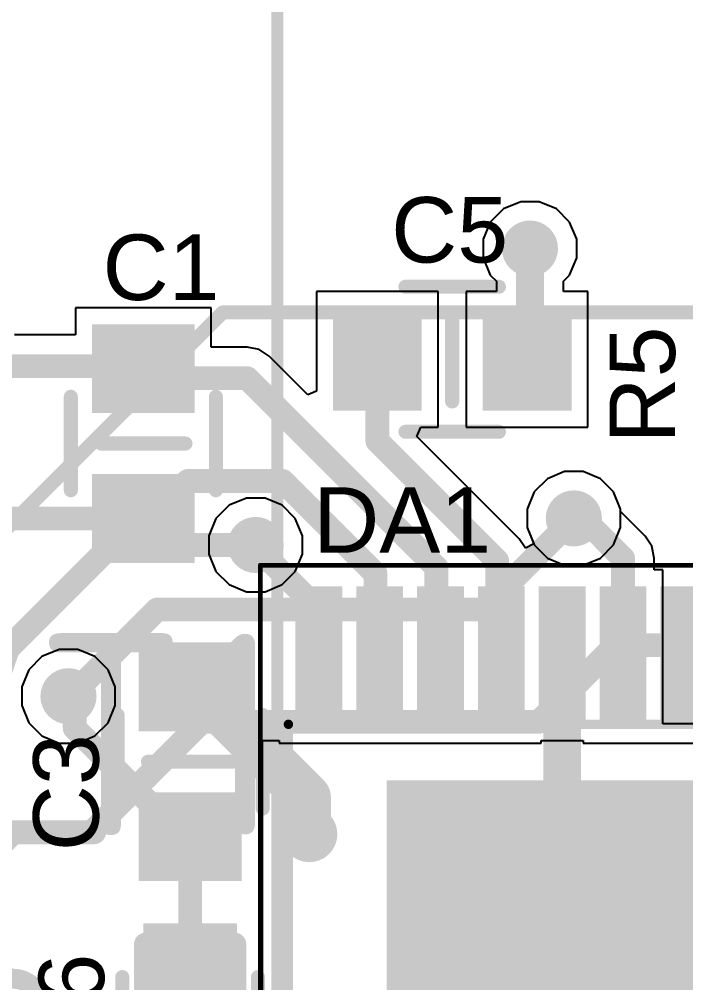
# Model space of a CAD drawing. Header units: inches. Extents: x 0 to 110, y 0 to 95.
# Drawn here: x 18.64 to 25.76, y 53.06 to 63.35 of the extents above; entities that cross this region are included whole.
import ezdxf

# ---------------------------------------------------------------- set-up
doc = ezdxf.new("R2010")
doc.units = ezdxf.units.IN
for name, color, linetype in [('Bottom Layer', 5, 'Continuous'), ('Int1', 16, 'Continuous'), ('Int2', 76, 'Continuous'), ('Mechanical 13', 56, 'Continuous'), ('Panelize Outline', 56, 'Continuous'), ('Top Courtyard', 56, 'Continuous'), ('Top Layer', 1, 'Continuous'), ('Top Overlay', 2, 'Continuous'), ('Top Paste', 8, 'Continuous'), ('Top Solder', 216, 'Continuous'), ('Via Holes', 16, 'Continuous')]:
    doc.layers.add(name, color=color, linetype=linetype)
doc.styles.add('Arial', font='', dxfattribs={"height": 0.2})
doc.styles.add('GOST type B', font='', dxfattribs={"height": 0.2})
doc.styles.get('Arial').set_extended_font_data('Arial')
doc.styles.get('GOST type B').set_extended_font_data('GOST type B')

# ---------------------------------------------------------------- blocks, each defined once
blk = doc.blocks.new('RPI_1037')
at = {"layer": 'Mechanical 13'}
blk.add_lwpolyline([(23.5, 25.5, 0.127, 0.127, 0), (23.5, -25.5, 0.127, 0.127, 0)], format="xyseb", dxfattribs=at)
blk = doc.blocks.new('0603C_1090')
at = {"layer": 'Top Layer'}
for points in [[(-1.25, -0.525), (-1.25, 0.525), (-0.35, 0.525), (-0.35, -0.525)], [(0.35, -0.525), (0.35, 0.525), (1.25, 0.525), (1.25, -0.525)]]:
    blk.add_hatch(color=1, dxfattribs=at).paths.add_polyline_path(points)
at = {"layer": 'Top Paste'}
for points in [[(-1.25, -0.525), (-1.25, 0.525), (-0.35, 0.525), (-0.35, -0.525)], [(0.35, -0.525), (0.35, 0.525), (1.25, 0.525), (1.25, -0.525)]]:
    blk.add_hatch(color=8, dxfattribs=at).paths.add_polyline_path(points)
at = {"layer": 'Top Solder'}
for points in [[(-1.275, -0.55), (-1.275, 0.55), (-0.325, 0.55), (-0.325, -0.55)], [(0.325, -0.55), (0.325, 0.55), (1.275, 0.55), (1.275, -0.55)]]:
    blk.add_hatch(color=216, dxfattribs=at).paths.add_polyline_path(points)
at = {"layer": 'Top Overlay'}
for points in [[(-0.5, 0.775, 0.15, 0.15, 0), (0.5, 0.775, 0.15, 0.15, 0)], [(0, 0.45, 0.15, 0.15, 0), (0, -0.45, 0.15, 0.15, 0)], [(-0.5, -0.775, 0.15, 0.15, 0), (0.5, -0.775, 0.15, 0.15, 0)]]:
    blk.add_lwpolyline(points, format="xyseb", dxfattribs=at)
for points in [[(-0.537, 0.775, 0.075, 0.075, 1), (-0.462, 0.775, 0.075, 0.075, 1)], [(0.462, 0.775, 0.075, 0.075, 1), (0.537, 0.775, 0.075, 0.075, 1)], [(-0.038, 0.45, 0.075, 0.075, 1), (0.038, 0.45, 0.075, 0.075, 1)], [(-0.038, -0.45, 0.075, 0.075, 1), (0.038, -0.45, 0.075, 0.075, 1)], [(-0.537, -0.775, 0.075, 0.075, 1), (-0.462, -0.775, 0.075, 0.075, 1)], [(0.462, -0.775, 0.075, 0.075, 1), (0.537, -0.775, 0.075, 0.075, 1)]]:
    blk.add_lwpolyline(points, format="xyseb", close=True, dxfattribs=at)
blk = doc.blocks.new('0603C_1092')
at = {"layer": 'Top Layer'}
for points in [[(-1.25, -0.525), (-1.25, 0.525), (-0.35, 0.525), (-0.35, -0.525)], [(0.35, -0.525), (0.35, 0.525), (1.25, 0.525), (1.25, -0.525)]]:
    blk.add_hatch(color=1, dxfattribs=at).paths.add_polyline_path(points)
at = {"layer": 'Top Paste'}
for points in [[(-1.25, -0.525), (-1.25, 0.525), (-0.35, 0.525), (-0.35, -0.525)], [(0.35, -0.525), (0.35, 0.525), (1.25, 0.525), (1.25, -0.525)]]:
    blk.add_hatch(color=8, dxfattribs=at).paths.add_polyline_path(points)
at = {"layer": 'Top Solder'}
for points in [[(-1.275, -0.55), (-1.275, 0.55), (-0.325, 0.55), (-0.325, -0.55)], [(0.325, -0.55), (0.325, 0.55), (1.275, 0.55), (1.275, -0.55)]]:
    blk.add_hatch(color=216, dxfattribs=at).paths.add_polyline_path(points)
at = {"layer": 'Top Overlay'}
for points in [[(0.5, 0.775, 0.15, 0.15, 0), (-0.5, 0.775, 0.15, 0.15, 0)], [(0, -0.45, 0.15, 0.15, 0), (0, 0.45, 0.15, 0.15, 0)], [(0.5, -0.775, 0.15, 0.15, 0), (-0.5, -0.775, 0.15, 0.15, 0)]]:
    blk.add_lwpolyline(points, format="xyseb", dxfattribs=at)
for points in [[(-0.537, 0.775, 0.075, 0.075, 1), (-0.462, 0.775, 0.075, 0.075, 1)], [(0.462, 0.775, 0.075, 0.075, 1), (0.537, 0.775, 0.075, 0.075, 1)], [(-0.038, 0.45, 0.075, 0.075, 1), (0.038, 0.45, 0.075, 0.075, 1)], [(-0.038, -0.45, 0.075, 0.075, 1), (0.038, -0.45, 0.075, 0.075, 1)], [(-0.537, -0.775, 0.075, 0.075, 1), (-0.462, -0.775, 0.075, 0.075, 1)], [(0.462, -0.775, 0.075, 0.075, 1), (0.537, -0.775, 0.075, 0.075, 1)]]:
    blk.add_lwpolyline(points, format="xyseb", close=True, dxfattribs=at)
blk = doc.blocks.new('0603C_1094')
at = {"layer": 'Top Layer'}
for points in [[(-1.25, -0.525), (-1.25, 0.525), (-0.35, 0.525), (-0.35, -0.525)], [(0.35, -0.525), (0.35, 0.525), (1.25, 0.525), (1.25, -0.525)]]:
    blk.add_hatch(color=1, dxfattribs=at).paths.add_polyline_path(points)
at = {"layer": 'Top Paste'}
for points in [[(-1.25, -0.525), (-1.25, 0.525), (-0.35, 0.525), (-0.35, -0.525)], [(0.35, -0.525), (0.35, 0.525), (1.25, 0.525), (1.25, -0.525)]]:
    blk.add_hatch(color=8, dxfattribs=at).paths.add_polyline_path(points)
at = {"layer": 'Top Solder'}
for points in [[(-1.275, -0.55), (-1.275, 0.55), (-0.325, 0.55), (-0.325, -0.55)], [(0.325, -0.55), (0.325, 0.55), (1.275, 0.55), (1.275, -0.55)]]:
    blk.add_hatch(color=216, dxfattribs=at).paths.add_polyline_path(points)
at = {"layer": 'Top Overlay'}
for points in [[(0.5, 0.775, 0.15, 0.15, 0), (-0.5, 0.775, 0.15, 0.15, 0)], [(0, 0.45, 0.15, 0.15, 0), (0, -0.45, 0.15, 0.15, 0)], [(0.5, -0.775, 0.15, 0.15, 0), (-0.5, -0.775, 0.15, 0.15, 0)]]:
    blk.add_lwpolyline(points, format="xyseb", dxfattribs=at)
for points in [[(-0.537, 0.775, 0.075, 0.075, 1), (-0.462, 0.775, 0.075, 0.075, 1)], [(0.462, 0.775, 0.075, 0.075, 1), (0.537, 0.775, 0.075, 0.075, 1)], [(-0.038, 0.45, 0.075, 0.075, 1), (0.038, 0.45, 0.075, 0.075, 1)], [(-0.038, -0.45, 0.075, 0.075, 1), (0.038, -0.45, 0.075, 0.075, 1)], [(-0.537, -0.775, 0.075, 0.075, 1), (-0.462, -0.775, 0.075, 0.075, 1)], [(0.462, -0.775, 0.075, 0.075, 1), (0.537, -0.775, 0.075, 0.075, 1)]]:
    blk.add_lwpolyline(points, format="xyseb", close=True, dxfattribs=at)
blk = doc.blocks.new('HTSSOP_20_1113')
at = {"layer": 'Top Layer'}
for points in [[(-3.65, 3.15), (-2.2, 3.15), (-2.2, 2.7), (-3.65, 2.7)], [(2.2, 3.15), (3.65, 3.15), (3.65, 2.7), (2.2, 2.7)], [(-3.65, 2.5), (-2.2, 2.5), (-2.2, 2.05), (-3.65, 2.05)], [(2.2, 2.5), (3.65, 2.5), (3.65, 2.05), (2.2, 2.05)], [(-1.575, -2.175), (-1.575, 2.175), (1.575, 2.175), (1.575, -2.175)], [(-3.65, 1.85), (-2.2, 1.85), (-2.2, 1.4), (-3.65, 1.4)], [(2.2, 1.85), (3.65, 1.85), (3.65, 1.4), (2.2, 1.4)], [(-3.65, 1.2), (-2.2, 1.2), (-2.2, 0.75), (-3.65, 0.75)], [(2.2, 1.2), (3.65, 1.2), (3.65, 0.75), (2.2, 0.75)], [(-3.65, 0.55), (-2.2, 0.55), (-2.2, 0.1), (-3.65, 0.1)], [(2.2, 0.55), (3.65, 0.55), (3.65, 0.1), (2.2, 0.1)], [(-3.65, -0.1), (-2.2, -0.1), (-2.2, -0.55), (-3.65, -0.55)], [(2.2, -0.1), (3.65, -0.1), (3.65, -0.55), (2.2, -0.55)], [(-3.65, -0.75), (-2.2, -0.75), (-2.2, -1.2), (-3.65, -1.2)], [(2.2, -0.75), (3.65, -0.75), (3.65, -1.2), (2.2, -1.2)], [(-3.65, -1.4), (-2.2, -1.4), (-2.2, -1.85), (-3.65, -1.85)], [(2.2, -1.4), (3.65, -1.4), (3.65, -1.85), (2.2, -1.85)], [(-3.65, -2.05), (-2.2, -2.05), (-2.2, -2.5), (-3.65, -2.5)], [(2.2, -2.05), (3.65, -2.05), (3.65, -2.5), (2.2, -2.5)], [(-3.65, -2.7), (-2.2, -2.7), (-2.2, -3.15), (-3.65, -3.15)], [(2.2, -2.7), (3.65, -2.7), (3.65, -3.15), (2.2, -3.15)]]:
    blk.add_hatch(color=1, dxfattribs=at).paths.add_polyline_path(points)
at = {"layer": 'Top Paste'}
for points in [[(-3.65, 3.15), (-2.2, 3.15), (-2.2, 2.7), (-3.65, 2.7)], [(2.2, 3.15), (3.65, 3.15), (3.65, 2.7), (2.2, 2.7)], [(-3.65, 2.5), (-2.2, 2.5), (-2.2, 2.05), (-3.65, 2.05)], [(2.2, 2.5), (3.65, 2.5), (3.65, 2.05), (2.2, 2.05)], [(-1.575, -2.175), (-1.575, 2.175), (1.575, 2.175), (1.575, -2.175)], [(-3.65, 1.85), (-2.2, 1.85), (-2.2, 1.4), (-3.65, 1.4)], [(2.2, 1.85), (3.65, 1.85), (3.65, 1.4), (2.2, 1.4)], [(-3.65, 1.2), (-2.2, 1.2), (-2.2, 0.75), (-3.65, 0.75)], [(2.2, 1.2), (3.65, 1.2), (3.65, 0.75), (2.2, 0.75)], [(-3.65, 0.55), (-2.2, 0.55), (-2.2, 0.1), (-3.65, 0.1)], [(2.2, 0.55), (3.65, 0.55), (3.65, 0.1), (2.2, 0.1)], [(-3.65, -0.1), (-2.2, -0.1), (-2.2, -0.55), (-3.65, -0.55)], [(2.2, -0.1), (3.65, -0.1), (3.65, -0.55), (2.2, -0.55)], [(-3.65, -0.75), (-2.2, -0.75), (-2.2, -1.2), (-3.65, -1.2)], [(2.2, -0.75), (3.65, -0.75), (3.65, -1.2), (2.2, -1.2)], [(-3.65, -1.4), (-2.2, -1.4), (-2.2, -1.85), (-3.65, -1.85)], [(2.2, -1.4), (3.65, -1.4), (3.65, -1.85), (2.2, -1.85)], [(-3.65, -2.05), (-2.2, -2.05), (-2.2, -2.5), (-3.65, -2.5)], [(2.2, -2.05), (3.65, -2.05), (3.65, -2.5), (2.2, -2.5)], [(-3.65, -2.7), (-2.2, -2.7), (-2.2, -3.15), (-3.65, -3.15)], [(2.2, -2.7), (3.65, -2.7), (3.65, -3.15), (2.2, -3.15)]]:
    blk.add_hatch(color=8, dxfattribs=at).paths.add_polyline_path(points)
at = {"layer": 'Top Solder'}
for points in [[(-3.675, 3.175), (-2.175, 3.175), (-2.175, 2.675), (-3.675, 2.675)], [(2.175, 3.175), (3.675, 3.175), (3.675, 2.675), (2.175, 2.675)], [(-3.675, 2.525), (-2.175, 2.525), (-2.175, 2.025), (-3.675, 2.025)], [(2.175, 2.525), (3.675, 2.525), (3.675, 2.025), (2.175, 2.025)], [(-1.6, -2.2), (-1.6, 2.2), (1.6, 2.2), (1.6, -2.2)], [(-3.675, 1.875), (-2.175, 1.875), (-2.175, 1.375), (-3.675, 1.375)], [(2.175, 1.875), (3.675, 1.875), (3.675, 1.375), (2.175, 1.375)], [(-3.675, 1.225), (-2.175, 1.225), (-2.175, 0.725), (-3.675, 0.725)], [(2.175, 1.225), (3.675, 1.225), (3.675, 0.725), (2.175, 0.725)], [(-3.675, 0.575), (-2.175, 0.575), (-2.175, 0.075), (-3.675, 0.075)], [(2.175, 0.575), (3.675, 0.575), (3.675, 0.075), (2.175, 0.075)], [(-3.675, -0.075), (-2.175, -0.075), (-2.175, -0.575), (-3.675, -0.575)], [(2.175, -0.075), (3.675, -0.075), (3.675, -0.575), (2.175, -0.575)], [(-3.675, -0.725), (-2.175, -0.725), (-2.175, -1.225), (-3.675, -1.225)], [(2.175, -0.725), (3.675, -0.725), (3.675, -1.225), (2.175, -1.225)], [(-3.675, -1.375), (-2.175, -1.375), (-2.175, -1.875), (-3.675, -1.875)], [(2.175, -1.375), (3.675, -1.375), (3.675, -1.875), (2.175, -1.875)], [(-3.675, -2.025), (-2.175, -2.025), (-2.175, -2.525), (-3.675, -2.525)], [(2.175, -2.025), (3.675, -2.025), (3.675, -2.525), (2.175, -2.525)], [(-3.675, -2.675), (-2.175, -2.675), (-2.175, -3.175), (-3.675, -3.175)], [(2.175, -2.675), (3.675, -2.675), (3.675, -3.175), (2.175, -3.175)]]:
    blk.add_hatch(color=216, dxfattribs=at).paths.add_polyline_path(points)
at = {"layer": 'Mechanical 13'}
for points in [[(2.2, 3.25, 0.1, 0.1, 0), (-2.2, 3.25, 0.1, 0.1, 0)], [(-2.2, -3.25, 0.1, 0.1, 0), (-2.2, 3.25, 0.1, 0.1, 0)], [(-2.2, 2.6, 0.1, 0.1, 0), (-1.55, 3.25, 0.1, 0.1, 0)], [(2.2, -3.25, 0.1, 0.1, 0), (2.2, 3.25, 0.1, 0.1, 0)], [(2.2, -3.25, 0.1, 0.1, 0), (-2.2, -3.25, 0.1, 0.1, 0)]]:
    blk.add_lwpolyline(points, format="xyseb", dxfattribs=at)
for points in [[(-2.225, 3.25, 0.05, 0.05, 1), (-2.175, 3.25, 0.05, 0.05, 1)], [(-2.225, 3.25, 0.05, 0.05, 1), (-2.175, 3.25, 0.05, 0.05, 1)], [(-1.575, 3.25, 0.05, 0.05, 1), (-1.525, 3.25, 0.05, 0.05, 1)], [(2.175, 3.25, 0.05, 0.05, 1), (2.225, 3.25, 0.05, 0.05, 1)], [(2.175, 3.25, 0.05, 0.05, 1), (2.225, 3.25, 0.05, 0.05, 1)], [(-2.225, 2.6, 0.05, 0.05, 1), (-2.175, 2.6, 0.05, 0.05, 1)], [(-2.225, -3.25, 0.05, 0.05, 1), (-2.175, -3.25, 0.05, 0.05, 1)], [(-2.225, -3.25, 0.05, 0.05, 1), (-2.175, -3.25, 0.05, 0.05, 1)], [(2.175, -3.25, 0.05, 0.05, 1), (2.225, -3.25, 0.05, 0.05, 1)], [(2.175, -3.25, 0.05, 0.05, 1), (2.225, -3.25, 0.05, 0.05, 1)]]:
    blk.add_lwpolyline(points, format="xyseb", close=True, dxfattribs=at)
at = {"layer": 'Top Courtyard'}
for points in [[(-3.9, -3.55, 0.05, 0.05, 0), (-3.9, 3.55, 0.05, 0.05, 0)], [(3.9, 3.55, 0.05, 0.05, 0), (-3.9, 3.55, 0.05, 0.05, 0)], [(3.9, -3.55, 0.05, 0.05, 0), (3.9, 3.55, 0.05, 0.05, 0)], [(3.9, -3.55, 0.05, 0.05, 0), (-3.9, -3.55, 0.05, 0.05, 0)]]:
    blk.add_lwpolyline(points, format="xyseb", dxfattribs=at)
for points in [[(-3.912, 3.55, 0.025, 0.025, 1), (-3.888, 3.55, 0.025, 0.025, 1)], [(-3.912, 3.55, 0.025, 0.025, 1), (-3.888, 3.55, 0.025, 0.025, 1)], [(3.888, 3.55, 0.025, 0.025, 1), (3.912, 3.55, 0.025, 0.025, 1)], [(3.888, 3.55, 0.025, 0.025, 1), (3.912, 3.55, 0.025, 0.025, 1)], [(-3.912, -3.55, 0.025, 0.025, 1), (-3.888, -3.55, 0.025, 0.025, 1)], [(-3.912, -3.55, 0.025, 0.025, 1), (-3.888, -3.55, 0.025, 0.025, 1)], [(3.888, -3.55, 0.025, 0.025, 1), (3.912, -3.55, 0.025, 0.025, 1)], [(3.888, -3.55, 0.025, 0.025, 1), (3.912, -3.55, 0.025, 0.025, 1)]]:
    blk.add_lwpolyline(points, format="xyseb", close=True, dxfattribs=at)
at = {"layer": 'Top Overlay'}
for points in [[(-3.506, 3.556, 0.2, 0.2, 1), (-3.606, 3.556, 0.2, 0.2, 1)], [(-3.656, 3.556, 0.1, 0.1, 1), (-3.556, 3.556, 0.1, 0.1, 1)], [(-3.556, 3.556, 0.1, 0.1, 1), (-3.456, 3.556, 0.1, 0.1, 1)], [(-2.07, 3.302, 0.075, 0.075, 1), (-1.994, 3.302, 0.075, 0.075, 1)], [(1.994, 3.302, 0.075, 0.075, 1), (2.07, 3.302, 0.075, 0.075, 1)], [(-2.07, -3.302, 0.075, 0.075, 1), (-1.994, -3.302, 0.075, 0.075, 1)], [(1.994, -3.302, 0.075, 0.075, 1), (2.07, -3.302, 0.075, 0.075, 1)]]:
    blk.add_lwpolyline(points, format="xyseb", close=True, dxfattribs=at)
for points in [[(2.032, 3.302, 0.15, 0.15, 0), (-2.032, 3.302, 0.15, 0.15, 0)], [(2.032, -3.302, 0.15, 0.15, 0), (-2.032, -3.302, 0.15, 0.15, 0)]]:
    blk.add_lwpolyline(points, format="xyseb", dxfattribs=at)
blk = doc.blocks.new('0603R_1119')
at = {"layer": 'Top Layer'}
for points in [[(-1.05, -0.475), (-1.05, 0.475), (-0.25, 0.475), (-0.25, -0.475)], [(0.25, -0.475), (0.25, 0.475), (1.05, 0.475), (1.05, -0.475)]]:
    blk.add_hatch(color=1, dxfattribs=at).paths.add_polyline_path(points)
at = {"layer": 'Top Paste'}
for points in [[(-1.05, -0.475), (-1.05, 0.475), (-0.25, 0.475), (-0.25, -0.475)], [(0.25, -0.475), (0.25, 0.475), (1.05, 0.475), (1.05, -0.475)]]:
    blk.add_hatch(color=8, dxfattribs=at).paths.add_polyline_path(points)
at = {"layer": 'Top Solder'}
for points in [[(-1.075, -0.5), (-1.075, 0.5), (-0.225, 0.5), (-0.225, -0.5)], [(0.225, -0.5), (0.225, 0.5), (1.075, 0.5), (1.075, -0.5)]]:
    blk.add_hatch(color=216, dxfattribs=at).paths.add_polyline_path(points)
at = {"layer": 'Panelize Outline'}
for points in [[(-0.85, 0.475, 0.25, 0.25, 0), (-0.85, -0.475, 0.25, 0.25, 0)], [(-0.85, 0.475, 0.25, 0.25, 0), (0.85, 0.475, 0.25, 0.25, 0)], [(0.85, 0.475, 0.25, 0.25, 0), (0.85, -0.475, 0.25, 0.25, 0)], [(-0.85, -0.475, 0.25, 0.25, 0), (0.85, -0.475, 0.25, 0.25, 0)]]:
    blk.add_lwpolyline(points, format="xyseb", dxfattribs=at)
for points in [[(-0.913, 0.475, 0.125, 0.125, 1), (-0.788, 0.475, 0.125, 0.125, 1)], [(-0.913, 0.475, 0.125, 0.125, 1), (-0.788, 0.475, 0.125, 0.125, 1)], [(0.787, 0.475, 0.125, 0.125, 1), (0.912, 0.475, 0.125, 0.125, 1)], [(0.787, 0.475, 0.125, 0.125, 1), (0.912, 0.475, 0.125, 0.125, 1)], [(-0.913, -0.475, 0.125, 0.125, 1), (-0.788, -0.475, 0.125, 0.125, 1)], [(-0.913, -0.475, 0.125, 0.125, 1), (-0.788, -0.475, 0.125, 0.125, 1)], [(0.787, -0.475, 0.125, 0.125, 1), (0.912, -0.475, 0.125, 0.125, 1)], [(0.787, -0.475, 0.125, 0.125, 1), (0.912, -0.475, 0.125, 0.125, 1)]]:
    blk.add_lwpolyline(points, format="xyseb", close=True, dxfattribs=at)
at = {"layer": 'Top Overlay'}
for points in [[(-0.5, 0.725, 0.15, 0.15, 0), (0.5, 0.725, 0.15, 0.15, 0)], [(-0.5, -0.725, 0.15, 0.15, 0), (0.5, -0.725, 0.15, 0.15, 0)]]:
    blk.add_lwpolyline(points, format="xyseb", dxfattribs=at)
for points in [[(-0.537, 0.725, 0.075, 0.075, 1), (-0.462, 0.725, 0.075, 0.075, 1)], [(0.462, 0.725, 0.075, 0.075, 1), (0.537, 0.725, 0.075, 0.075, 1)], [(-0.537, -0.725, 0.075, 0.075, 1), (-0.462, -0.725, 0.075, 0.075, 1)], [(0.462, -0.725, 0.075, 0.075, 1), (0.537, -0.725, 0.075, 0.075, 1)]]:
    blk.add_lwpolyline(points, format="xyseb", close=True, dxfattribs=at)
at = {"layer": 'Panelize Outline', "style": 'GOST type B'}
blk.add_text('R6', height=2.15, dxfattribs=at).set_placement((-2.4, 1.4))
blk = doc.blocks.new('SOT23_3_1125')
at = {"layer": 'Top Layer'}
for points in [[(-1.506, 1.331), (-0.744, 1.331), (-0.744, 0.569), (-1.506, 0.569)], [(0.78, 0.379), (1.542, 0.379), (1.542, -0.383), (0.78, -0.383)], [(-1.506, -0.574), (-0.744, -0.574), (-0.744, -1.336), (-1.506, -1.336)]]:
    blk.add_hatch(color=1, dxfattribs=at).paths.add_polyline_path(points)
at = {"layer": 'Top Paste'}
for points in [[(-1.506, 1.331), (-0.744, 1.331), (-0.744, 0.569), (-1.506, 0.569)], [(0.78, 0.379), (1.542, 0.379), (1.542, -0.383), (0.78, -0.383)], [(-1.506, -0.574), (-0.744, -0.574), (-0.744, -1.336), (-1.506, -1.336)]]:
    blk.add_hatch(color=8, dxfattribs=at).paths.add_polyline_path(points)
at = {"layer": 'Top Solder'}
for points in [[(-1.531, 1.356), (-0.719, 1.356), (-0.719, 0.544), (-1.531, 0.544)], [(0.755, 0.404), (1.567, 0.404), (1.567, -0.409), (0.755, -0.409)], [(-1.531, -0.549), (-0.719, -0.549), (-0.719, -1.361), (-1.531, -1.361)]]:
    blk.add_hatch(color=216, dxfattribs=at).paths.add_polyline_path(points)
at = {"layer": 'Panelize Outline'}
for points in [[(-1.225, -1.55, 0.25, 0.25, 0), (-1.225, 1.55, 0.25, 0.25, 0)], [(-1.225, 1.55, 0.25, 0.25, 0), (1.275, 1.55, 0.25, 0.25, 0)], [(1.275, -1.55, 0.25, 0.25, 0), (1.275, 1.55, 0.25, 0.25, 0)], [(-1.225, -1.55, 0.25, 0.25, 0), (1.275, -1.55, 0.25, 0.25, 0)]]:
    blk.add_lwpolyline(points, format="xyseb", dxfattribs=at)
for points in [[(-1.287, 1.55, 0.125, 0.125, 1), (-1.162, 1.55, 0.125, 0.125, 1)], [(-1.287, 1.55, 0.125, 0.125, 1), (-1.162, 1.55, 0.125, 0.125, 1)], [(1.213, 1.55, 0.125, 0.125, 1), (1.338, 1.55, 0.125, 0.125, 1)], [(1.213, 1.55, 0.125, 0.125, 1), (1.338, 1.55, 0.125, 0.125, 1)], [(-1.287, -1.55, 0.125, 0.125, 1), (-1.162, -1.55, 0.125, 0.125, 1)], [(-1.287, -1.55, 0.125, 0.125, 1), (-1.162, -1.55, 0.125, 0.125, 1)], [(1.213, -1.55, 0.125, 0.125, 1), (1.338, -1.55, 0.125, 0.125, 1)], [(1.213, -1.55, 0.125, 0.125, 1), (1.338, -1.55, 0.125, 0.125, 1)]]:
    blk.add_lwpolyline(points, format="xyseb", close=True, dxfattribs=at)
at = {"layer": 'Top Overlay'}
for points in [[(-0.375, 1.503, 0.15, 0.15, 0), (0.653, 1.503, 0.15, 0.15, 0)], [(0.653, 0.775, 0.15, 0.15, 0), (0.653, 1.503, 0.15, 0.15, 0)], [(-0.625, -0.2, 0.15, 0.15, 0), (-0.625, 0.2, 0.15, 0.15, 0)], [(0.653, -1.503, 0.15, 0.15, 0), (0.653, -0.775, 0.15, 0.15, 0)], [(-0.425, -1.503, 0.15, 0.15, 0), (0.653, -1.503, 0.15, 0.15, 0)]]:
    blk.add_lwpolyline(points, format="xyseb", dxfattribs=at)
for points in [[(-0.412, 1.503, 0.075, 0.075, 1), (-0.337, 1.503, 0.075, 0.075, 1)], [(0.616, 1.503, 0.075, 0.075, 1), (0.691, 1.503, 0.075, 0.075, 1)], [(0.616, 1.503, 0.075, 0.075, 1), (0.691, 1.503, 0.075, 0.075, 1)], [(0.616, 0.775, 0.075, 0.075, 1), (0.691, 0.775, 0.075, 0.075, 1)], [(-0.663, 0.2, 0.075, 0.075, 1), (-0.587, 0.2, 0.075, 0.075, 1)], [(-0.663, -0.2, 0.075, 0.075, 1), (-0.587, -0.2, 0.075, 0.075, 1)], [(0.616, -0.775, 0.075, 0.075, 1), (0.691, -0.775, 0.075, 0.075, 1)], [(-0.462, -1.503, 0.075, 0.075, 1), (-0.387, -1.503, 0.075, 0.075, 1)], [(0.616, -1.503, 0.075, 0.075, 1), (0.691, -1.503, 0.075, 0.075, 1)], [(0.616, -1.503, 0.075, 0.075, 1), (0.691, -1.503, 0.075, 0.075, 1)]]:
    blk.add_lwpolyline(points, format="xyseb", close=True, dxfattribs=at)
at = {"layer": 'Panelize Outline', "style": 'GOST type B'}
blk.add_text('VT1', height=2.15, rotation=360, dxfattribs=at).set_placement((-0.025, 1.9))

msp = doc.modelspace()

# ---------------------------------------------------------------- hatches: boundary and pattern name
at = {"layer": 'Bottom Layer'}
h = msp.add_hatch(color=5, dxfattribs=at)
edge = h.paths.add_edge_path()
edge.add_arc((24.1, 60.9), 0.3, 0, 360)
h = msp.add_hatch(color=5, dxfattribs=at)
edge = h.paths.add_edge_path()
edge.add_arc((24.569, 58.017), 0.3, 0, 360)
h = msp.add_hatch(color=5, dxfattribs=at)
edge = h.paths.add_edge_path()
edge.add_arc((21.169, 57.733), 0.3, 0, 360)
h = msp.add_hatch(color=5, dxfattribs=at)
edge = h.paths.add_edge_path()
edge.add_arc((19.169, 56.117), 0.3, 0, 360)
h = msp.add_hatch(color=5, dxfattribs=at)
edge = h.paths.add_edge_path()
edge.add_arc((21.742, 54.644), 0.3, 0, 360)
at = {"layer": 'Int1'}
h = msp.add_hatch(color=16, dxfattribs=at)
edge = h.paths.add_edge_path()
edge.add_arc((24.1, 60.9), 0.3, 0, 360)
h = msp.add_hatch(color=16, dxfattribs=at)
edge = h.paths.add_edge_path()
edge.add_arc((24.569, 58.017), 0.3, 0, 360)
h = msp.add_hatch(color=16, dxfattribs=at)
edge = h.paths.add_edge_path()
edge.add_arc((21.169, 57.733), 0.3, 0, 360)
h = msp.add_hatch(color=16, dxfattribs=at)
edge = h.paths.add_edge_path()
edge.add_arc((19.169, 56.117), 0.3, 0, 360)
h = msp.add_hatch(color=16, dxfattribs=at)
edge = h.paths.add_edge_path()
edge.add_arc((21.742, 54.644), 0.3, 0, 360)
at = {"layer": 'Int2'}
h = msp.add_hatch(color=76, dxfattribs=at)
edge = h.paths.add_edge_path()
edge.add_arc((24.1, 60.9), 0.3, 0, 360)
h = msp.add_hatch(color=76, dxfattribs=at)
edge = h.paths.add_edge_path()
edge.add_arc((24.569, 58.017), 0.3, 0, 360)
h = msp.add_hatch(color=76, dxfattribs=at)
edge = h.paths.add_edge_path()
edge.add_arc((21.169, 57.733), 0.3, 0, 360)
h = msp.add_hatch(color=76, dxfattribs=at)
edge = h.paths.add_edge_path()
edge.add_arc((19.169, 56.117), 0.3, 0, 360)
h = msp.add_hatch(color=76, dxfattribs=at)
edge = h.paths.add_edge_path()
edge.add_arc((21.742, 54.644), 0.3, 0, 360)
at = {"layer": 'Top Layer'}
h = msp.add_hatch(color=1, dxfattribs=at)
edge = h.paths.add_edge_path()
edge.add_arc((24.1, 60.9), 0.3, 0, 360)
h = msp.add_hatch(color=1, dxfattribs=at)
edge = h.paths.add_edge_path()
edge.add_arc((24.569, 58.017), 0.3, 0, 360)
h = msp.add_hatch(color=1, dxfattribs=at)
edge = h.paths.add_edge_path()
edge.add_arc((21.169, 57.733), 0.3, 0, 360)
h = msp.add_hatch(color=1, dxfattribs=at)
edge = h.paths.add_edge_path()
edge.add_arc((19.169, 56.117), 0.3, 0, 360)
h = msp.add_hatch(color=1, dxfattribs=at)
edge = h.paths.add_edge_path()
edge.add_arc((21.742, 54.644), 0.3, 0, 360)
at = {"layer": 'Via Holes'}
h = msp.add_hatch(color=7, dxfattribs=at)
edge = h.paths.add_edge_path()
edge.add_arc((24.1, 60.9), 0.15, 0, 360)
h = msp.add_hatch(color=7, dxfattribs=at)
edge = h.paths.add_edge_path()
edge.add_arc((24.569, 58.017), 0.15, 0, 360)
h = msp.add_hatch(color=7, dxfattribs=at)
edge = h.paths.add_edge_path()
edge.add_arc((21.169, 57.733), 0.15, 0, 360)
h = msp.add_hatch(color=7, dxfattribs=at)
edge = h.paths.add_edge_path()
edge.add_arc((19.169, 56.117), 0.15, 0, 360)
h = msp.add_hatch(color=7, dxfattribs=at)
edge = h.paths.add_edge_path()
edge.add_arc((21.742, 54.644), 0.15, 0, 360)

# ---------------------------------------------------------------- linework, layer by layer
at = {"layer": 'Bottom Layer'}
for points in [[(17.3, 56.7, 0.15, 0.15, 0), (20.817, 60.217, 0.15, 0.15, 0)], [(20.817, 60.217, 0.15, 0.15, 0), (30.083, 60.217, 0.15, 0.15, 0)], [(23.596, 57.044, 0.254, 0.254, 0), (24.569, 58.017, 0.254, 0.254, 0)], [(16.042, 54.144, 0.254, 0.254, 0), (19.631, 57.733, 0.254, 0.254, 0)], [(19.631, 57.733, 0.254, 0.254, 0), (21.169, 57.733, 0.254, 0.254, 0)], [(19.191, 56.117, 0.254, 0.254, 0), (20.118, 57.044, 0.254, 0.254, 0)], [(20.118, 57.044, 0.254, 0.254, 0), (23.596, 57.044, 0.254, 0.254, 0)], [(24.196, 55.844, 0.254, 0.254, 0), (25.015, 56.663, 0.254, 0.254, 0)], [(25.015, 56.663, 0.254, 0.254, 0), (29.124, 56.663, 0.254, 0.254, 0)], [(19.169, 56.117, 0.254, 0.254, 0), (19.191, 56.117, 0.254, 0.254, 0)], [(19.442, 54.69, 0.254, 0.254, 0), (20.596, 55.844, 0.254, 0.254, 0)], [(20.596, 55.844, 0.254, 0.254, 0), (24.196, 55.844, 0.254, 0.254, 0)], [(18.052, 54.134, 0.254, 0.254, 0), (18.581, 54.663, 0.254, 0.254, 0)], [(18.581, 54.663, 0.254, 0.254, 0), (19.442, 54.663, 0.254, 0.254, 0)]]:
    msp.add_lwpolyline(points, format="xyseb", dxfattribs=at)
for points in [[(20.779, 60.217, 0.075, 0.075, 1), (20.854, 60.217, 0.075, 0.075, 1)], [(20.779, 60.217, 0.075, 0.075, 1), (20.854, 60.217, 0.075, 0.075, 1)], [(24.506, 58.017, 0.127, 0.127, 1), (24.633, 58.017, 0.127, 0.127, 1)], [(19.568, 57.733, 0.127, 0.127, 1), (19.695, 57.733, 0.127, 0.127, 1)], [(19.568, 57.733, 0.127, 0.127, 1), (19.695, 57.733, 0.127, 0.127, 1)], [(21.106, 57.733, 0.127, 0.127, 1), (21.233, 57.733, 0.127, 0.127, 1)], [(20.054, 57.044, 0.127, 0.127, 1), (20.181, 57.044, 0.127, 0.127, 1)], [(20.054, 57.044, 0.127, 0.127, 1), (20.181, 57.044, 0.127, 0.127, 1)], [(23.533, 57.044, 0.127, 0.127, 1), (23.66, 57.044, 0.127, 0.127, 1)], [(23.533, 57.044, 0.127, 0.127, 1), (23.66, 57.044, 0.127, 0.127, 1)], [(24.952, 56.663, 0.127, 0.127, 1), (25.079, 56.663, 0.127, 0.127, 1)], [(24.952, 56.663, 0.127, 0.127, 1), (25.079, 56.663, 0.127, 0.127, 1)], [(19.106, 56.117, 0.127, 0.127, 1), (19.233, 56.117, 0.127, 0.127, 1)], [(19.127, 56.117, 0.127, 0.127, 1), (19.254, 56.117, 0.127, 0.127, 1)], [(19.127, 56.117, 0.127, 0.127, 1), (19.254, 56.117, 0.127, 0.127, 1)], [(20.533, 55.844, 0.127, 0.127, 1), (20.66, 55.844, 0.127, 0.127, 1)], [(20.533, 55.844, 0.127, 0.127, 1), (20.66, 55.844, 0.127, 0.127, 1)], [(24.133, 55.844, 0.127, 0.127, 1), (24.26, 55.844, 0.127, 0.127, 1)], [(24.133, 55.844, 0.127, 0.127, 1), (24.26, 55.844, 0.127, 0.127, 1)], [(18.518, 54.663, 0.127, 0.127, 1), (18.645, 54.663, 0.127, 0.127, 1)], [(18.518, 54.663, 0.127, 0.127, 1), (18.645, 54.663, 0.127, 0.127, 1)], [(19.379, 54.69, 0.127, 0.127, 1), (19.506, 54.69, 0.127, 0.127, 1)], [(19.379, 54.663, 0.127, 0.127, 1), (19.506, 54.663, 0.127, 0.127, 1)]]:
    msp.add_lwpolyline(points, format="xyseb", close=True, dxfattribs=at)
at = {"layer": 'Int1'}
for p, q in [((24.47, 58.517), (24.286, 58.441)), ((24.669, 58.517), (24.47, 58.517)), ((24.852, 58.441), (24.669, 58.517)), ((24.286, 58.441), (24.145, 58.3)), ((24.993, 58.3), (24.852, 58.441)), ((24.145, 58.3), (24.069, 58.116)), ((25.069, 58.116), (24.993, 58.3)), ((20.886, 58.157), (20.745, 58.016)), ((21.07, 58.233), (20.886, 58.157)), ((21.269, 58.233), (21.07, 58.233)), ((21.452, 58.157), (21.269, 58.233)), ((21.593, 58.016), (21.452, 58.157)), ((24.069, 58.116), (24.069, 57.918)), ((25.069, 57.918), (25.069, 58.116)), ((20.745, 58.016), (20.669, 57.832)), ((21.669, 57.832), (21.593, 58.016)), ((24.069, 57.918), (24.145, 57.734)), ((24.993, 57.734), (25.069, 57.918)), ((20.669, 57.832), (20.669, 57.634)), ((21.669, 57.634), (21.669, 57.832)), ((24.145, 57.734), (24.286, 57.593)), ((24.852, 57.593), (24.993, 57.734)), ((20.669, 57.634), (20.745, 57.45)), ((21.593, 57.45), (21.669, 57.634)), ((24.286, 57.593), (24.47, 57.517)), ((24.669, 57.517), (24.852, 57.593)), ((20.745, 57.45), (20.886, 57.309)), ((21.452, 57.309), (21.593, 57.45)), ((24.47, 57.517), (24.669, 57.517)), ((20.886, 57.309), (21.07, 57.233)), ((21.07, 57.233), (21.269, 57.233)), ((21.269, 57.233), (21.452, 57.309)), ((19.07, 56.617), (18.886, 56.541)), ((19.269, 56.617), (19.07, 56.617)), ((19.452, 56.541), (19.269, 56.617)), ((18.886, 56.541), (18.745, 56.4)), ((19.593, 56.4), (19.452, 56.541)), ((18.745, 56.4), (18.669, 56.216)), ((19.669, 56.216), (19.593, 56.4)), ((18.669, 56.216), (18.669, 56.018)), ((19.669, 56.018), (19.669, 56.216)), ((18.669, 56.018), (18.745, 55.834)), ((19.593, 55.834), (19.669, 56.018)), ((18.745, 55.834), (18.886, 55.693)), ((19.452, 55.693), (19.593, 55.834)), ((18.886, 55.693), (19.07, 55.617)), ((19.269, 55.617), (19.452, 55.693)), ((19.07, 55.617), (19.269, 55.617))]:
    msp.add_line(p, q, dxfattribs=at)
at = {"layer": 'Int2'}
for p, q in [((24.47, 58.517), (24.286, 58.441)), ((24.669, 58.517), (24.47, 58.517)), ((24.852, 58.441), (24.669, 58.517)), ((24.286, 58.441), (24.145, 58.3)), ((24.993, 58.3), (24.852, 58.441)), ((24.145, 58.3), (24.069, 58.116)), ((25.069, 58.116), (24.993, 58.3)), ((20.886, 58.157), (20.745, 58.016)), ((21.07, 58.233), (20.886, 58.157)), ((21.269, 58.233), (21.07, 58.233)), ((21.452, 58.157), (21.269, 58.233)), ((21.593, 58.016), (21.452, 58.157)), ((24.069, 58.116), (24.069, 57.918)), ((25.069, 57.918), (25.069, 58.116)), ((20.745, 58.016), (20.669, 57.832)), ((21.669, 57.832), (21.593, 58.016)), ((24.069, 57.918), (24.145, 57.734)), ((24.993, 57.734), (25.069, 57.918)), ((20.669, 57.832), (20.669, 57.634)), ((21.669, 57.634), (21.669, 57.832)), ((24.145, 57.734), (24.286, 57.593)), ((24.852, 57.593), (24.993, 57.734)), ((20.669, 57.634), (20.745, 57.45)), ((21.593, 57.45), (21.669, 57.634)), ((24.286, 57.593), (24.47, 57.517)), ((24.669, 57.517), (24.852, 57.593)), ((20.745, 57.45), (20.886, 57.309)), ((21.452, 57.309), (21.593, 57.45)), ((24.47, 57.517), (24.669, 57.517)), ((20.886, 57.309), (21.07, 57.233)), ((21.07, 57.233), (21.269, 57.233)), ((21.269, 57.233), (21.452, 57.309)), ((19.07, 56.617), (18.886, 56.541)), ((19.269, 56.617), (19.07, 56.617)), ((19.452, 56.541), (19.269, 56.617)), ((18.886, 56.541), (18.745, 56.4)), ((19.593, 56.4), (19.452, 56.541)), ((18.745, 56.4), (18.669, 56.216)), ((19.669, 56.216), (19.593, 56.4)), ((18.669, 56.216), (18.669, 56.018)), ((19.669, 56.018), (19.669, 56.216)), ((18.669, 56.018), (18.745, 55.834)), ((19.593, 55.834), (19.669, 56.018)), ((18.745, 55.834), (18.886, 55.693)), ((19.452, 55.693), (19.593, 55.834)), ((18.886, 55.693), (19.07, 55.617)), ((19.269, 55.617), (19.452, 55.693)), ((19.07, 55.617), (19.269, 55.617))]:
    msp.add_line(p, q, dxfattribs=at)
at = {"layer": 'Top Layer'}
for p, q in [((24.001, 61.4), (23.817, 61.324)), ((24.199, 61.4), (24.001, 61.4)), ((24.383, 61.324), (24.199, 61.4)), ((23.817, 61.324), (23.676, 61.183)), ((24.524, 61.183), (24.383, 61.324)), ((23.676, 61.183), (23.6, 60.999)), ((24.6, 60.999), (24.524, 61.183)), ((23.6, 60.999), (23.6, 60.801)), ((24.6, 60.801), (24.6, 60.999)), ((23.6, 60.801), (23.676, 60.617)), ((24.524, 60.617), (24.6, 60.801)), ((23.676, 60.617), (23.743, 60.55)), ((23.743, 60.55), (23.743, 60.442)), ((24.457, 60.55), (24.524, 60.617)), ((24.457, 60.442), (24.457, 60.55)), ((23.119, 60.442), (21.819, 60.442)), ((21.819, 60.442), (21.819, 59.376)), ((23.119, 58.992), (23.119, 60.442)), ((23.743, 60.442), (23.419, 60.442)), ((23.419, 60.442), (23.419, 58.992)), ((24.719, 60.442), (24.457, 60.442)), ((24.719, 58.992), (24.719, 60.442)), ((20.694, 60.267), (19.244, 60.267)), ((19.244, 60.267), (19.244, 59.977)), ((20.694, 59.847), (20.694, 60.267)), ((19.244, 59.977), (18.592, 59.977)), ((21.08, 59.847), (20.694, 59.847)), ((21.207, 59.822), (21.08, 59.847)), ((21.315, 59.75), (21.207, 59.822)), ((21.727, 59.338), (21.315, 59.75)), ((21.819, 59.376), (21.727, 59.338)), ((22.891, 58.892), (22.933, 58.992)), ((22.933, 58.992), (23.119, 58.992)), ((23.419, 58.992), (24.719, 58.992)), ((23.986, 57.797), (22.891, 58.892)), ((24.47, 58.517), (24.286, 58.441)), ((24.669, 58.517), (24.47, 58.517)), ((24.852, 58.441), (24.669, 58.517)), ((24.286, 58.441), (24.145, 58.3)), ((24.993, 58.3), (24.852, 58.441)), ((24.145, 58.3), (24.069, 58.116)), ((25.069, 58.116), (24.993, 58.3)), ((24.069, 58.116), (24.069, 57.918)), ((25.069, 58.089), (25.069, 58.116)), ((25.33, 57.828), (25.069, 58.089)), ((24.069, 57.918), (24.14, 57.747)), ((24.051, 57.7), (23.986, 57.797)), ((24.14, 57.747), (24.051, 57.7)), ((25.402, 57.72), (25.33, 57.828)), ((25.428, 57.592), (25.402, 57.72)), ((25.428, 57.467), (25.428, 57.592)), ((25.519, 57.467), (25.428, 57.467)), ((25.519, 55.821), (25.519, 57.467)), ((25.969, 55.821), (25.519, 55.821)), ((21.242, 51.644), (21.242, 55.644)), ((21.242, 55.644), (21.419, 55.644)), ((21.419, 55.644), (21.419, 55.617)), ((21.419, 55.617), (24.219, 55.617)), ((24.219, 55.617), (24.219, 55.644)), ((24.219, 55.644), (24.669, 55.644)), ((24.669, 55.644), (24.669, 55.617)), ((24.669, 55.617), (28.119, 55.617))]:
    msp.add_line(p, q, dxfattribs=at)
for points in [[(24.1, 59.748, 0.3, 0.3, 0), (24.1, 60.9, 0.3, 0.3, 0)], [(22.469, 58.843, 0.254, 0.254, 0), (22.469, 59.717, 0.254, 0.254, 0)], [(24.069, 59.717, 0.3, 0.3, 0), (24.1, 59.748, 0.3, 0.3, 0)], [(17.992, 59.644, 0.254, 0.254, 0), (19.942, 59.644, 0.254, 0.254, 0)], [(19.942, 59.644, 0.254, 0.254, 0), (19.969, 59.617, 0.254, 0.254, 0)], [(19.972, 59.514, 0.254, 0.254, 0), (21.08, 59.514, 0.254, 0.254, 0)], [(21.08, 59.514, 0.254, 0.254, 0), (23.1, 57.493, 0.254, 0.254, 0)], [(22.469, 58.843, 0.254, 0.254, 0), (23.75, 57.562, 0.254, 0.254, 0)], [(20.044, 58.017, 0.254, 0.254, 0), (20.444, 58.417, 0.254, 0.254, 0)], [(20.444, 58.417, 0.254, 0.254, 0), (21.458, 58.417, 0.254, 0.254, 0)], [(21.458, 58.417, 0.254, 0.254, 0), (22.45, 57.425, 0.254, 0.254, 0)], [(18.415, 58.017, 0.254, 0.254, 0), (19.969, 58.017, 0.254, 0.254, 0)], [(19.969, 58.017, 0.254, 0.254, 0), (20.044, 58.017, 0.254, 0.254, 0)], [(24.569, 58.017, 0.254, 0.254, 0), (24.635, 57.951, 0.254, 0.254, 0)], [(24.635, 57.951, 0.254, 0.254, 0), (24.735, 57.951, 0.254, 0.254, 0)], [(24.735, 57.951, 0.254, 0.254, 0), (25.094, 57.592, 0.254, 0.254, 0)], [(21.169, 57.717, 0.254, 0.254, 0), (21.169, 57.733, 0.254, 0.254, 0)], [(21.169, 57.717, 0.254, 0.254, 0), (21.844, 57.042, 0.254, 0.254, 0)], [(23.75, 56.586, 0.254, 0.254, 0), (23.75, 57.562, 0.254, 0.254, 0)], [(25.094, 56.542, 0.254, 0.254, 0), (25.094, 57.592, 0.254, 0.254, 0)], [(22.45, 56.586, 0.254, 0.254, 0), (22.45, 57.425, 0.254, 0.254, 0)], [(23.1, 56.586, 0.254, 0.254, 0), (23.1, 57.493, 0.254, 0.254, 0)], [(21.844, 56.542, 0.254, 0.254, 0), (21.844, 57.042, 0.254, 0.254, 0)], [(24.444, 53.942, 0.4, 0.4, 0), (24.444, 56.542, 0.4, 0.4, 0)], [(22.45, 56.586, 0.254, 0.254, 0), (22.494, 56.542, 0.254, 0.254, 0)], [(23.1, 56.586, 0.254, 0.254, 0), (23.144, 56.542, 0.254, 0.254, 0)], [(23.75, 56.586, 0.254, 0.254, 0), (23.794, 56.542, 0.254, 0.254, 0)], [(20.469, 56.217, 0.5, 0.5, 0), (20.544, 56.217, 0.5, 0.5, 0)], [(20.544, 56.217, 0.5, 0.5, 0), (21.723, 55.038, 0.5, 0.5, 0)], [(19.169, 56.117, 0.254, 0.254, 0), (19.235, 56.051, 0.254, 0.254, 0)], [(19.235, 55.776, 0.254, 0.254, 0), (19.235, 56.051, 0.254, 0.254, 0)], [(19.235, 55.776, 0.254, 0.254, 0), (20.394, 54.617, 0.254, 0.254, 0)], [(21.723, 54.663, 0.5, 0.5, 0), (21.723, 55.038, 0.5, 0.5, 0)], [(21.723, 54.663, 0.5, 0.5, 0), (21.742, 54.644, 0.5, 0.5, 0)], [(20.394, 54.617, 0.254, 0.254, 0), (20.469, 54.617, 0.254, 0.254, 0)], [(20.469, 53.267, 0.254, 0.254, 0), (20.469, 54.617, 0.254, 0.254, 0)]]:
    msp.add_lwpolyline(points, format="xyseb", dxfattribs=at)
for points in [[(24.025, 60.9, 0.15, 0.15, 1), (24.175, 60.9, 0.15, 0.15, 1)], [(22.406, 59.717, 0.127, 0.127, 1), (22.533, 59.717, 0.127, 0.127, 1)], [(23.994, 59.717, 0.15, 0.15, 1), (24.144, 59.717, 0.15, 0.15, 1)], [(24.025, 59.748, 0.15, 0.15, 1), (24.175, 59.748, 0.15, 0.15, 1)], [(24.025, 59.748, 0.15, 0.15, 1), (24.175, 59.748, 0.15, 0.15, 1)], [(19.879, 59.644, 0.127, 0.127, 1), (20.006, 59.644, 0.127, 0.127, 1)], [(19.879, 59.644, 0.127, 0.127, 1), (20.006, 59.644, 0.127, 0.127, 1)], [(19.906, 59.617, 0.127, 0.127, 1), (20.033, 59.617, 0.127, 0.127, 1)], [(19.909, 59.514, 0.127, 0.127, 1), (20.036, 59.514, 0.127, 0.127, 1)], [(21.016, 59.514, 0.127, 0.127, 1), (21.143, 59.514, 0.127, 0.127, 1)], [(21.016, 59.514, 0.127, 0.127, 1), (21.143, 59.514, 0.127, 0.127, 1)], [(22.406, 58.843, 0.127, 0.127, 1), (22.533, 58.843, 0.127, 0.127, 1)], [(22.406, 58.843, 0.127, 0.127, 1), (22.533, 58.843, 0.127, 0.127, 1)], [(20.381, 58.417, 0.127, 0.127, 1), (20.508, 58.417, 0.127, 0.127, 1)], [(20.381, 58.417, 0.127, 0.127, 1), (20.508, 58.417, 0.127, 0.127, 1)], [(21.394, 58.417, 0.127, 0.127, 1), (21.521, 58.417, 0.127, 0.127, 1)], [(21.394, 58.417, 0.127, 0.127, 1), (21.521, 58.417, 0.127, 0.127, 1)], [(19.906, 58.017, 0.127, 0.127, 1), (20.033, 58.017, 0.127, 0.127, 1)], [(19.906, 58.017, 0.127, 0.127, 1), (20.033, 58.017, 0.127, 0.127, 1)], [(19.981, 58.017, 0.127, 0.127, 1), (20.108, 58.017, 0.127, 0.127, 1)], [(19.981, 58.017, 0.127, 0.127, 1), (20.108, 58.017, 0.127, 0.127, 1)], [(24.506, 58.017, 0.127, 0.127, 1), (24.633, 58.017, 0.127, 0.127, 1)], [(24.572, 57.951, 0.127, 0.127, 1), (24.699, 57.951, 0.127, 0.127, 1)], [(24.572, 57.951, 0.127, 0.127, 1), (24.699, 57.951, 0.127, 0.127, 1)], [(24.672, 57.951, 0.127, 0.127, 1), (24.799, 57.951, 0.127, 0.127, 1)], [(24.672, 57.951, 0.127, 0.127, 1), (24.799, 57.951, 0.127, 0.127, 1)], [(21.106, 57.733, 0.127, 0.127, 1), (21.233, 57.733, 0.127, 0.127, 1)], [(21.106, 57.717, 0.127, 0.127, 1), (21.233, 57.717, 0.127, 0.127, 1)], [(21.106, 57.717, 0.127, 0.127, 1), (21.233, 57.717, 0.127, 0.127, 1)], [(23.687, 57.562, 0.127, 0.127, 1), (23.814, 57.562, 0.127, 0.127, 1)], [(23.687, 57.562, 0.127, 0.127, 1), (23.814, 57.562, 0.127, 0.127, 1)], [(25.031, 57.592, 0.127, 0.127, 1), (25.158, 57.592, 0.127, 0.127, 1)], [(25.031, 57.592, 0.127, 0.127, 1), (25.158, 57.592, 0.127, 0.127, 1)], [(22.387, 57.425, 0.127, 0.127, 1), (22.514, 57.425, 0.127, 0.127, 1)], [(22.387, 57.425, 0.127, 0.127, 1), (22.514, 57.425, 0.127, 0.127, 1)], [(23.037, 57.493, 0.127, 0.127, 1), (23.164, 57.493, 0.127, 0.127, 1)], [(23.037, 57.493, 0.127, 0.127, 1), (23.164, 57.493, 0.127, 0.127, 1)], [(21.781, 57.042, 0.127, 0.127, 1), (21.908, 57.042, 0.127, 0.127, 1)], [(21.781, 57.042, 0.127, 0.127, 1), (21.908, 57.042, 0.127, 0.127, 1)], [(24.344, 56.542, 0.2, 0.2, 1), (24.544, 56.542, 0.2, 0.2, 1)], [(21.781, 56.542, 0.127, 0.127, 1), (21.908, 56.542, 0.127, 0.127, 1)], [(22.387, 56.586, 0.127, 0.127, 1), (22.514, 56.586, 0.127, 0.127, 1)], [(22.387, 56.586, 0.127, 0.127, 1), (22.514, 56.586, 0.127, 0.127, 1)], [(22.431, 56.542, 0.127, 0.127, 1), (22.558, 56.542, 0.127, 0.127, 1)], [(23.037, 56.586, 0.127, 0.127, 1), (23.164, 56.586, 0.127, 0.127, 1)], [(23.037, 56.586, 0.127, 0.127, 1), (23.164, 56.586, 0.127, 0.127, 1)], [(23.081, 56.542, 0.127, 0.127, 1), (23.208, 56.542, 0.127, 0.127, 1)], [(23.687, 56.586, 0.127, 0.127, 1), (23.814, 56.586, 0.127, 0.127, 1)], [(23.687, 56.586, 0.127, 0.127, 1), (23.814, 56.586, 0.127, 0.127, 1)], [(23.731, 56.542, 0.127, 0.127, 1), (23.858, 56.542, 0.127, 0.127, 1)], [(25.031, 56.542, 0.127, 0.127, 1), (25.158, 56.542, 0.127, 0.127, 1)], [(20.344, 56.217, 0.25, 0.25, 1), (20.594, 56.217, 0.25, 0.25, 1)], [(20.419, 56.217, 0.25, 0.25, 1), (20.669, 56.217, 0.25, 0.25, 1)], [(20.419, 56.217, 0.25, 0.25, 1), (20.669, 56.217, 0.25, 0.25, 1)], [(19.106, 56.117, 0.127, 0.127, 1), (19.233, 56.117, 0.127, 0.127, 1)], [(19.172, 56.051, 0.127, 0.127, 1), (19.299, 56.051, 0.127, 0.127, 1)], [(19.172, 56.051, 0.127, 0.127, 1), (19.299, 56.051, 0.127, 0.127, 1)], [(19.172, 55.776, 0.127, 0.127, 1), (19.299, 55.776, 0.127, 0.127, 1)], [(19.172, 55.776, 0.127, 0.127, 1), (19.299, 55.776, 0.127, 0.127, 1)], [(21.598, 55.038, 0.25, 0.25, 1), (21.848, 55.038, 0.25, 0.25, 1)], [(21.598, 55.038, 0.25, 0.25, 1), (21.848, 55.038, 0.25, 0.25, 1)], [(21.598, 54.663, 0.25, 0.25, 1), (21.848, 54.663, 0.25, 0.25, 1)], [(21.598, 54.663, 0.25, 0.25, 1), (21.848, 54.663, 0.25, 0.25, 1)], [(21.617, 54.644, 0.25, 0.25, 1), (21.867, 54.644, 0.25, 0.25, 1)], [(20.331, 54.617, 0.127, 0.127, 1), (20.458, 54.617, 0.127, 0.127, 1)], [(20.331, 54.617, 0.127, 0.127, 1), (20.458, 54.617, 0.127, 0.127, 1)], [(20.406, 54.617, 0.127, 0.127, 1), (20.533, 54.617, 0.127, 0.127, 1)], [(20.406, 54.617, 0.127, 0.127, 1), (20.533, 54.617, 0.127, 0.127, 1)], [(24.344, 53.942, 0.2, 0.2, 1), (24.544, 53.942, 0.2, 0.2, 1)], [(20.406, 53.267, 0.127, 0.127, 1), (20.533, 53.267, 0.127, 0.127, 1)]]:
    msp.add_lwpolyline(points, format="xyseb", close=True, dxfattribs=at)

# ---------------------------------------------------------------- block references
for name, p, rotation in [('RPI_1037', (44.9, 42.3), 180), ('0603C_1094', (23.269, 59.717), 180), ('0603C_1090', (19.969, 58.817), 90), ('HTSSOP_20_1113', (24.769, 53.617), 270), ('0603C_1092', (20.469, 55.417), 270), ('0603R_1119', (20.469, 52.617), 90)]:
    msp.add_blockref(name, p, dxfattribs=dict(rotation=rotation))
msp.add_blockref('SOT23_3_1125', (16.993, 52.734))

# ---------------------------------------------------------------- texts
at = {"layer": 'Top Overlay', "style": 'Arial'}
for s, p in [('C5', (22.617, 60.75)), ('C1', (19.533, 60.35)), ('DA1', (21.784, 57.65))]:
    msp.add_text(s, height=0.7, dxfattribs=at).set_placement(p)
for s, p in [('R5', (25.65, 58.817)), ('C3', (19.492, 54.461)), ('R6', (19.55, 52.117))]:
    msp.add_text(s, height=0.7, rotation=90, dxfattribs=at).set_placement(p)

doc.saveas('drawing.dxf')
